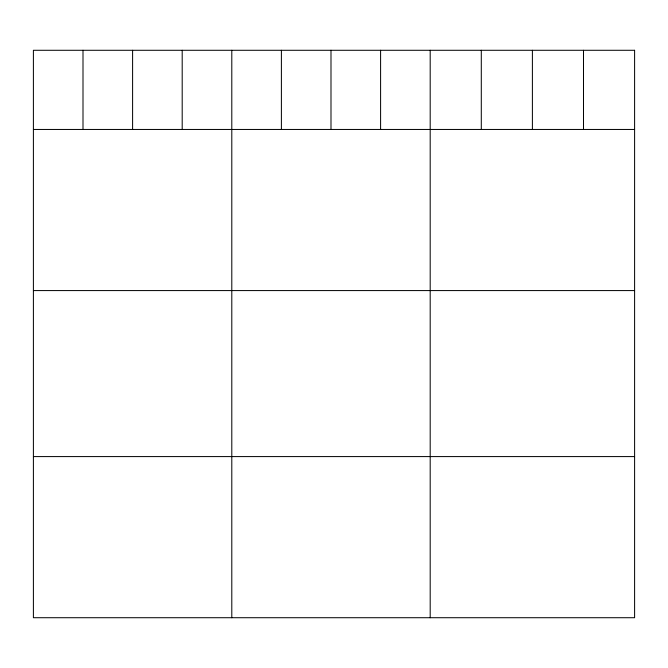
<?xml version="1.0" encoding="UTF-8"?>
<svg xmlns="http://www.w3.org/2000/svg" width="668" height="668" viewBox="0 0 668 668"><rect width="100%" height="100%" fill="white"/><g stroke="black" fill="none" stroke-linecap="round" stroke-linejoin="round"><path stroke-width="1" d="M33.4 129.458L634.6 129.458M33.4 290.58L634.6 290.58M33.4 456.586L634.6 456.586M583.498 50.284L583.498 129.458M532.396 50.284L532.396 129.458M481.294 50.284L481.294 129.458M430.192 50.284L430.192 617.716M380.593 50.284L380.593 129.458M330.994 50.284L330.994 129.458M281.395 50.284L281.395 129.458M231.796 50.284L231.796 617.716M182.197 50.284L182.197 129.458M132.598 50.284L132.598 129.458M82.999 50.284L82.999 129.458M634.6 50.284L33.4 50.284L33.4 617.716L634.6 617.716L634.6 50.284"/></g></svg>
